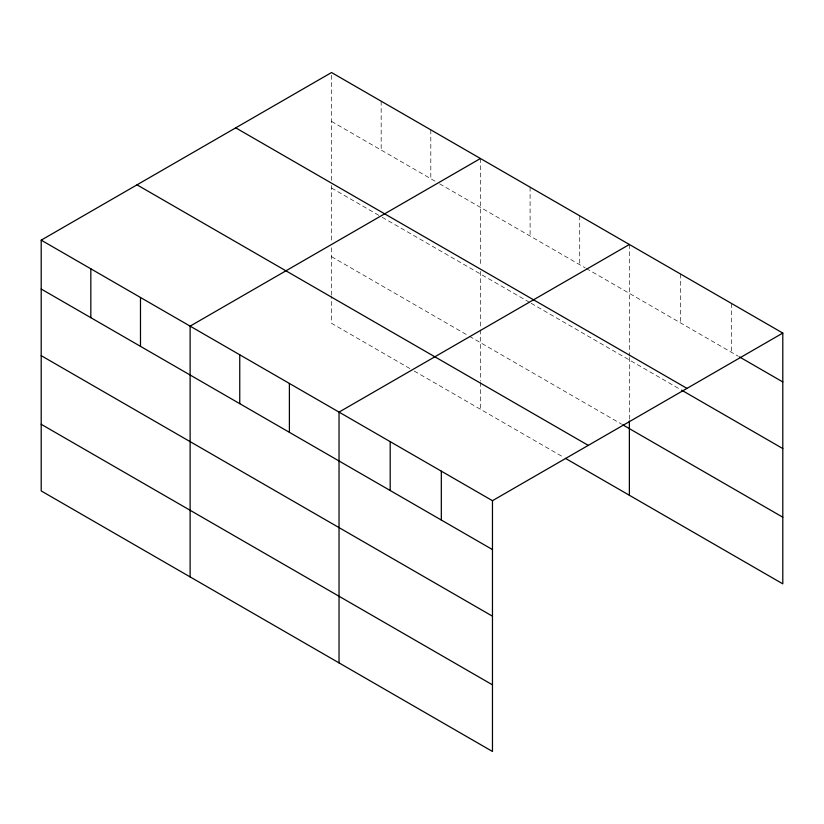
<?xml version="1.0" encoding="UTF-8"?>
<svg xmlns="http://www.w3.org/2000/svg" width="824" height="824" viewBox="0 0 824 824"><rect width="100%" height="100%" fill="white"/><g stroke="black" fill="none" stroke-linecap="round" stroke-linejoin="round"><path stroke-width="0.62" stroke-dasharray="4.12 3.09" d="M331.536 180.343L331.536 72.533M331.536 121.406L435.227 181.27M439.635 183.814L585.246 267.882M586.348 268.521L738.325 356.267M331.536 188.037L381.172 216.691M382.274 217.33L530.09 302.666M531.192 303.304L680.511 389.515M331.536 256.676L468.32 335.656M469.423 336.285L621.646 424.175M409.847 368.524L331.536 323.307L331.536 296.403M414.266 371.078L563.183 457.052M731.661 303.541L731.661 352.414M680.511 274.011L680.511 322.884M629.371 244.491L629.371 356.143M629.371 357.42L629.371 419.735M579.725 215.826L579.725 264.7M530.09 187.172L530.09 236.045M480.454 158.507L480.454 266.317M480.454 271.446L480.454 328.673M480.454 329.95L480.454 381.1M480.454 382.377L480.454 409.291M430.808 129.852L430.808 178.726M381.172 101.187L381.172 150.061M331.536 185.472L331.536 241.422M331.536 247.777L331.536 295.116"/><path stroke-width="1.24" d="M492.464 616.187L492.464 500.693L41.2 240.155L41.2 490.929L492.464 751.467L492.464 616.187L41.2 355.659M565.388 458.329L782.8 583.845L782.8 333.071L331.536 72.533L41.2 240.155M480.454 158.507L190.117 326.129L190.117 576.903M629.371 244.491L339.035 412.103L339.035 662.887M492.464 500.693L782.8 333.071M739.437 356.905L782.8 381.945M235.726 127.844L686.989 388.382M681.623 390.154L782.8 448.565M622.748 424.813L782.8 517.215M137.011 184.833L588.274 445.372M41.2 289.028L492.464 549.567M41.2 424.298L492.464 684.837M629.371 421.012L629.371 495.265M441.324 471.163L441.324 520.037M390.185 441.633L390.185 490.507M289.399 383.448L289.399 432.322M239.753 354.794L239.753 403.657M140.482 297.474L140.482 346.348M90.836 268.809L90.836 317.683"/></g></svg>
